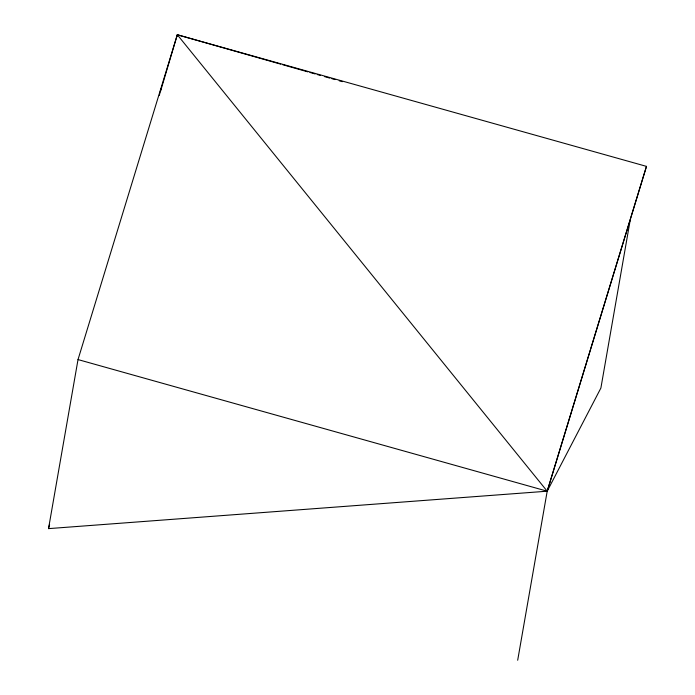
<?xml version="1.0" encoding="UTF-8"?>
<svg xmlns="http://www.w3.org/2000/svg" width="695" height="695" viewBox="0 0 695 695"><rect width="100%" height="100%" fill="white"/><g stroke="black" fill="none" stroke-linecap="round" stroke-linejoin="round"><path stroke-width="1.04" d="M630.096 220.697L600.888 388.053L547.2 491.2L48.52 528.626L78.022 359.576L177.312 34.75L646.48 166.374L547.2 491.2L517.688 660.25M160.554 91.201L177.312 34.75L280.693 64.148M177.017 36.444L177.312 34.75L547.2 491.2L646.48 166.374M48.52 528.626L49.597 524.421M159.311 95.38L160.927 89.073M78.022 359.576L547.2 491.2M282.778 64.739L307.842 71.863M309.927 72.462L315.148 73.948M317.241 74.539L320.369 75.425M324.548 76.615L329.769 78.101M331.863 78.691L334.99 79.586M339.169 80.776L342.305 81.663"/></g></svg>
